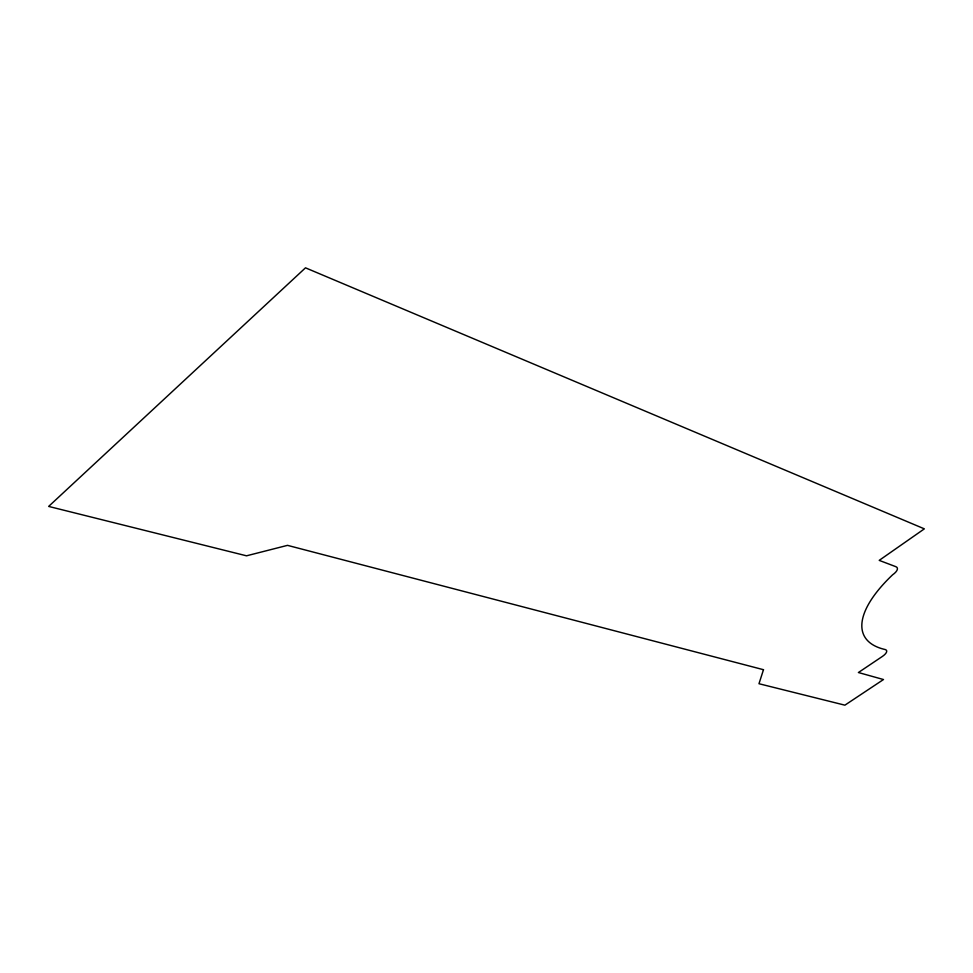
<?xml version="1.0" encoding="UTF-8"?>
<svg xmlns="http://www.w3.org/2000/svg" width="973" height="973" viewBox="0 0 973 973"><rect width="100%" height="100%" fill="white"/><g stroke="black" fill="none" stroke-linecap="round" stroke-linejoin="round"><path stroke-width="1.46" d="M763.489 669.704L758.976 683.727L844.892 705.17L883.484 679.531L858.405 672.525L882.292 656.495A10.362 3.843 -25.2 0 0 885.284 649.563A139.589 52.81 -26.9 0 1 892.557 574.848A11.323 4.549 -26 0 0 895.89 566.7L879.203 560.375L924.35 528.85L305.498 267.83L48.65 506.422L246.522 555.814L287.509 545.354L763.489 669.704"/></g></svg>
